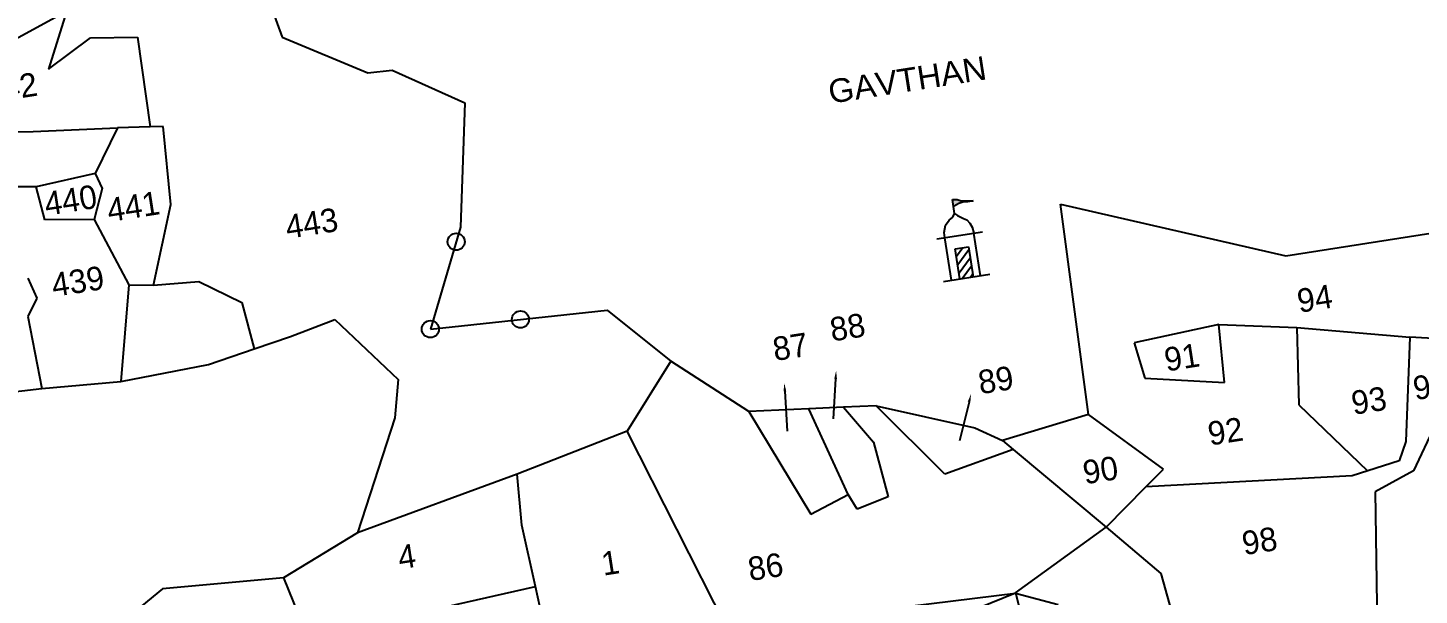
# Model space of a CAD drawing. Header units: metres. Extents: x 288488 to 290462, y 1999122 to 2001536.
# Drawn here: x 288879.6 to 289300.5, y 2000370.6 to 2000542.2 of the extents above; entities that cross this region are included whole.
import ezdxf
from ezdxf.enums import TextEntityAlignment as Align

# ---------------------------------------------------------------- set-up
doc = ezdxf.new("R2010")
doc.units = ezdxf.units.M
doc.header["$MEASUREMENT"] = 0
for name, color, linetype in [('POLY_HATCH', 12, 'Continuous'), ('POLY_PARCEL', 6, 'Continuous'), ('TEXT_MAPIN', 7, 'Continuous'), ('TEXT_PARCEL', 7, 'Continuous'), ('V_BOUND_LINE', 7, 'Continuous')]:
    doc.layers.add(name, color=color, linetype=linetype)
doc.styles.get("Standard").update_dxf_attribs({"font": 'arial.ttf'})
doc.styles.add('TEXT_MAP', font='')
doc.styles.get('TEXT_MAP').set_extended_font_data('Kruti Dev 050')

msp = doc.modelspace()

# ---------------------------------------------------------------- hatches: boundary and pattern name
at = {"linetype": 'Continuous'}
msp.add_hatch(color=256, dxfattribs=at).paths.add_polyline_path([(289161.21, 2000489.06), (289162.42, 2000489.46), (289163.83, 2000489.53), (289165.54, 2000489.87), (289161.94, 2000489.81), (289160.74, 2000490.26), (289159.32, 2000490.25), (289159.6, 2000488.23), (289159.84, 2000488.28)])

# ---------------------------------------------------------------- linework, layer by layer
for p, q in [((289159.32, 2000490.25), (289160.74, 2000490.26)), ((289159.91, 2000486.03), (289159.32, 2000490.25)), ((289161.21, 2000489.06), (289159.84, 2000488.28)), ((289160.74, 2000490.26), (289161.94, 2000489.81)), ((289162.42, 2000489.46), (289161.21, 2000489.06)), ((289161.94, 2000489.81), (289165.54, 2000489.87)), ((289163.83, 2000489.53), (289162.42, 2000489.46)), ((289165.54, 2000489.87), (289163.83, 2000489.53)), ((289158.31, 2000484.01), (289159.38, 2000484.88)), ((289159.38, 2000484.88), (289159.91, 2000486.03)), ((289159.84, 2000488.28), (289159.6, 2000488.23)), ((289159.91, 2000486.03), (289160.86, 2000485.4)), ((289160.86, 2000485.4), (289162.63, 2000484.47)), ((289162.63, 2000484.47), (289163.62, 2000484.06)), ((289154.6, 2000478.31), (289168.42, 2000480.46)), ((289156.77, 2000480.3), (289157.2, 2000482.49)), ((289157.02, 2000478.69), (289156.77, 2000480.3)), ((289157.2, 2000482.49), (289158.31, 2000484.01)), ((289163.62, 2000484.06), (289164.54, 2000483.14)), ((289164.54, 2000483.14), (289165.3, 2000481.91)), ((289165.3, 2000481.91), (289165.73, 2000480.04)), ((289167.73, 2000467.2), (289165.73, 2000480.04)), ((289159.01, 2000465.85), (289157.02, 2000478.69)), ((289160.15, 2000475.36), (289164.1, 2000475.97)), ((289160.51, 2000473.08), (289162.43, 2000475.71)), ((289164.1, 2000475.97), (289165.51, 2000466.86)), ((289161.57, 2000466.25), (289160.15, 2000475.36)), ((289160.9, 2000470.59), (289164.22, 2000475.14)), ((289161.29, 2000468.09), (289164.61, 2000472.64)), ((289156.6, 2000465.47), (289170.56, 2000467.64)), ((289162.22, 2000466.35), (289165, 2000470.15)), ((289164.72, 2000466.73), (289165.39, 2000467.65))]:
    msp.add_line(p, q, dxfattribs=at)
for points in [[(289123.93, 2000436.01), (289123.18, 2000423.95)], [(289108.59, 2000432.26), (289109.3, 2000420.2)], [(289164.31, 2000429.01), (289161.38, 2000417.29)]]:
    msp.add_lwpolyline(points)
for centre in [(289009.14, 2000477.48), (289028.57, 2000453.98), (289001.33, 2000451.06)]:
    msp.add_circle(centre, 2.58)
for points in [[(289123.52, 2000436.03), (289124.09, 2000438.5), (289124.35, 2000435.98)], [(289108.17, 2000432.23), (289108.44, 2000434.75), (289109, 2000432.28)], [(289163.9, 2000429.11), (289164.91, 2000431.43), (289164.71, 2000428.91)]]:
    msp.add_solid(points)
at = {"layer": 'POLY_HATCH'}
for p, q in [((289178.32, 2000371.11), (289146.4, 2000367.23)), ((289191.32, 2000367.72), (289178.32, 2000371.11))]:
    msp.add_line(p, q, dxfattribs=at)
at = {"layer": 'POLY_PARCEL'}
for p, q in [((288951.38, 2000553.47), (288956.48, 2000539.38)), ((288891.27, 2000547.12), (288885.78, 2000529.67)), ((288885.78, 2000529.67), (288898.56, 2000539.1)), ((288898.56, 2000539.1), (288912.77, 2000539.37)), ((288912.77, 2000539.37), (288916.6, 2000512.22)), ((288956.48, 2000539.38), (288982.46, 2000528.53)), ((288982.46, 2000528.53), (288989.78, 2000529.35)), ((288989.78, 2000529.35), (289011.72, 2000519.49)), ((289011.72, 2000519.49), (289010.45, 2000481.93)), ((288916.6, 2000512.22), (288906.71, 2000511.91)), ((288920.48, 2000512.34), (288916.6, 2000512.22)), ((288922.85, 2000488.76), (288920.48, 2000512.34)), ((288899.93, 2000498.15), (288902.02, 2000493.61)), ((288884.71, 2000484.12), (288882.05, 2000494.12)), ((288902.02, 2000493.61), (288899.6, 2000484.17)), ((288917.59, 2000464.32), (288922.85, 2000488.76)), ((289200.44, 2000425.27), (289191.98, 2000488.81)), ((289191.98, 2000488.81), (289260.15, 2000473.21)), ((288899.6, 2000484.17), (288884.71, 2000484.12)), ((288899.6, 2000484.17), (288910.12, 2000464.45)), ((289010.45, 2000481.93), (289001.33, 2000451.06)), ((289260.15, 2000473.21), (289307.26, 2000480.54)), ((288879.54, 2000466.46), (288882.25, 2000460.43)), ((288910.12, 2000464.45), (288907.72, 2000435.24)), ((288910.12, 2000464.45), (288917.59, 2000464.32)), ((288917.59, 2000464.32), (288931.33, 2000465.48)), ((288931.33, 2000465.48), (288944.31, 2000459.09)), ((288882.25, 2000460.43), (288879.56, 2000454.84)), ((288944.31, 2000459.09), (288948.07, 2000445.09)), ((288879.56, 2000454.84), (288883.82, 2000433.07)), ((289001.33, 2000451.06), (289054.85, 2000456.8)), ((289054.85, 2000456.8), (289074.09, 2000441.34)), ((289239.91, 2000452.47), (289214.26, 2000446.95)), ((289241.62, 2000434.91), (289239.91, 2000452.47)), ((289239.91, 2000452.47), (289263.49, 2000451.55)), ((289263.49, 2000451.55), (289264.07, 2000428.21)), ((289263.49, 2000451.55), (289297.65, 2000448.62)), ((289214.26, 2000446.95), (289217.46, 2000436.24)), ((289297.65, 2000448.62), (289296.42, 2000417.04)), ((289314.64, 2000447.71), (289297.65, 2000448.62)), ((289074.09, 2000441.34), (289060.87, 2000420.19)), ((289097.65, 2000426.1), (289074.09, 2000441.34)), ((289217.46, 2000436.24), (289241.62, 2000434.91)), ((289115.82, 2000426.95), (289097.65, 2000426.1)), ((289097.65, 2000426.1), (289116.4, 2000395.11)), ((289126.37, 2000427.44), (289115.82, 2000426.95)), ((289127.78, 2000401.09), (289115.82, 2000426.95)), ((289136.23, 2000427.9), (289126.37, 2000427.44)), ((289126.37, 2000427.44), (289135.37, 2000416.83)), ((289136.23, 2000427.9), (289166.1, 2000421.22)), ((289156.95, 2000407.17), (289136.23, 2000427.9)), ((289200.44, 2000425.27), (289174.47, 2000417.34)), ((289223.09, 2000408.73), (289200.44, 2000425.27)), ((289264.07, 2000428.21), (289284.83, 2000408.2)), ((289166.1, 2000421.22), (289174.47, 2000417.34)), ((289305.35, 2000422.16), (289298.78, 2000408.19)), ((289060.87, 2000420.19), (289027.59, 2000407.24)), ((289096.84, 2000349.28), (289060.87, 2000420.19)), ((289135.37, 2000416.83), (289139.87, 2000400.38)), ((289174.47, 2000417.34), (289177.66, 2000414.68)), ((289296.42, 2000417.04), (289294.41, 2000411.22)), ((289177.66, 2000414.68), (289156.95, 2000407.17)), ((289177.66, 2000414.68), (289205.75, 2000391.14)), ((289217.83, 2000403.39), (289223.09, 2000408.73)), ((289294.41, 2000411.22), (289280.21, 2000406.74)), ((289027.59, 2000407.24), (288979.24, 2000389.47)), ((289029.01, 2000391.8), (289027.59, 2000407.24)), ((289280.21, 2000406.74), (289217.83, 2000403.39)), ((289298.78, 2000408.19), (289287.13, 2000401.85)), ((289116.4, 2000395.11), (289127.78, 2000401.09)), ((289130.41, 2000396.64), (289127.78, 2000401.09)), ((289139.87, 2000400.38), (289130.41, 2000396.64)), ((289205.75, 2000391.14), (289217.83, 2000403.39)), ((289287.13, 2000401.85), (289288.2, 2000334.69)), ((289033.11, 2000373.2), (289029.01, 2000391.8)), ((289178.39, 2000371.34), (289205.75, 2000391.14)), ((289205.75, 2000391.14), (289222.32, 2000377.2)), ((288956.92, 2000375.82), (288964.33, 2000357.75)), ((289222.32, 2000377.2), (289233.26, 2000338.12)), ((288964.33, 2000357.75), (289033.11, 2000373.2)), ((289034.53, 2000366.77), (289033.11, 2000373.2)), ((289144.57, 2000357.67), (289178.39, 2000371.34)), ((289178.39, 2000371.34), (289191.48, 2000318.89))]:
    msp.add_line(p, q, dxfattribs=at)
at = {"layer": 'V_BOUND_LINE'}
for p, q in [((288891.27, 2000547.12), (288863.6, 2000532.09)), ((288842.57, 2000510.08), (288881.18, 2000510.8)), ((288881.18, 2000510.8), (288906.71, 2000511.91)), ((288906.71, 2000511.91), (288899.93, 2000498.15)), ((288899.93, 2000498.15), (288882.05, 2000494.12)), ((288882.05, 2000494.12), (288872.68, 2000494.05)), ((288959.03, 2000448.82), (288972.46, 2000453.99)), ((288972.46, 2000453.99), (288991.6, 2000435.79)), ((288948.07, 2000445.09), (288959.03, 2000448.82)), ((288934.25, 2000440.4), (288948.07, 2000445.09)), ((288907.72, 2000435.24), (288934.25, 2000440.4)), ((288883.82, 2000433.07), (288907.72, 2000435.24)), ((288991.6, 2000435.79), (288990.54, 2000424.22)), ((288857.48, 2000430), (288883.82, 2000433.07)), ((288990.54, 2000424.22), (288979.24, 2000389.47)), ((288979.24, 2000389.47), (288956.92, 2000375.82)), ((288956.92, 2000375.82), (288920.34, 2000372.57)), ((288920.34, 2000372.57), (288910.59, 2000364.53))]:
    msp.add_line(p, q, dxfattribs=at)

# ---------------------------------------------------------------- texts
at = {"layer": 'TEXT_MAPIN'}
msp.add_text('GAVTHAN', height=7.142, rotation=8.8469, dxfattribs=at).set_placement((289122.35, 2000519.21))
at = {"layer": 'TEXT_PARCEL', "style": 'TEXT_MAP'}
for s, height, p in [('442', 7.142, (288874.45, 2000524.08)), ('440', 7.142, (288892.49, 2000490.07)), ('441', 7.142, (288911.46, 2000488.16)), ('443', 7.142, (288965.42, 2000483.09)), ('439', 7.142, (288894.66, 2000465.54)), ('94', 7.142, (289268.89, 2000460.32)), ('88', 7.142, (289127.54, 2000451.66)), ('87', 7.142, (289110.24, 2000445.74)), ('91', 7.142, (289228.7, 2000442.57)), ('89', 7.142, (289172.39, 2000435.71)), ('96', 7.142, (289303.96, 2000433.91)), ('93', 7.142, (289285.28, 2000429.47)), ('92', 7.142, (289241.87, 2000420.17)), ('90', 7.142, (289204.05, 2000408.46)), ('98', 7.142, (289252.2, 2000387.04)), ('4', 7.14, (288994.19, 2000382.34)), ('1', 7.14, (289055.76, 2000380.42)), ('86', 7.142, (289102.74, 2000379.22))]:
    msp.add_text(s, height=height, rotation=8.8469, dxfattribs=at).set_placement(p, align=Align.MIDDLE)

doc.saveas('drawing.dxf')
